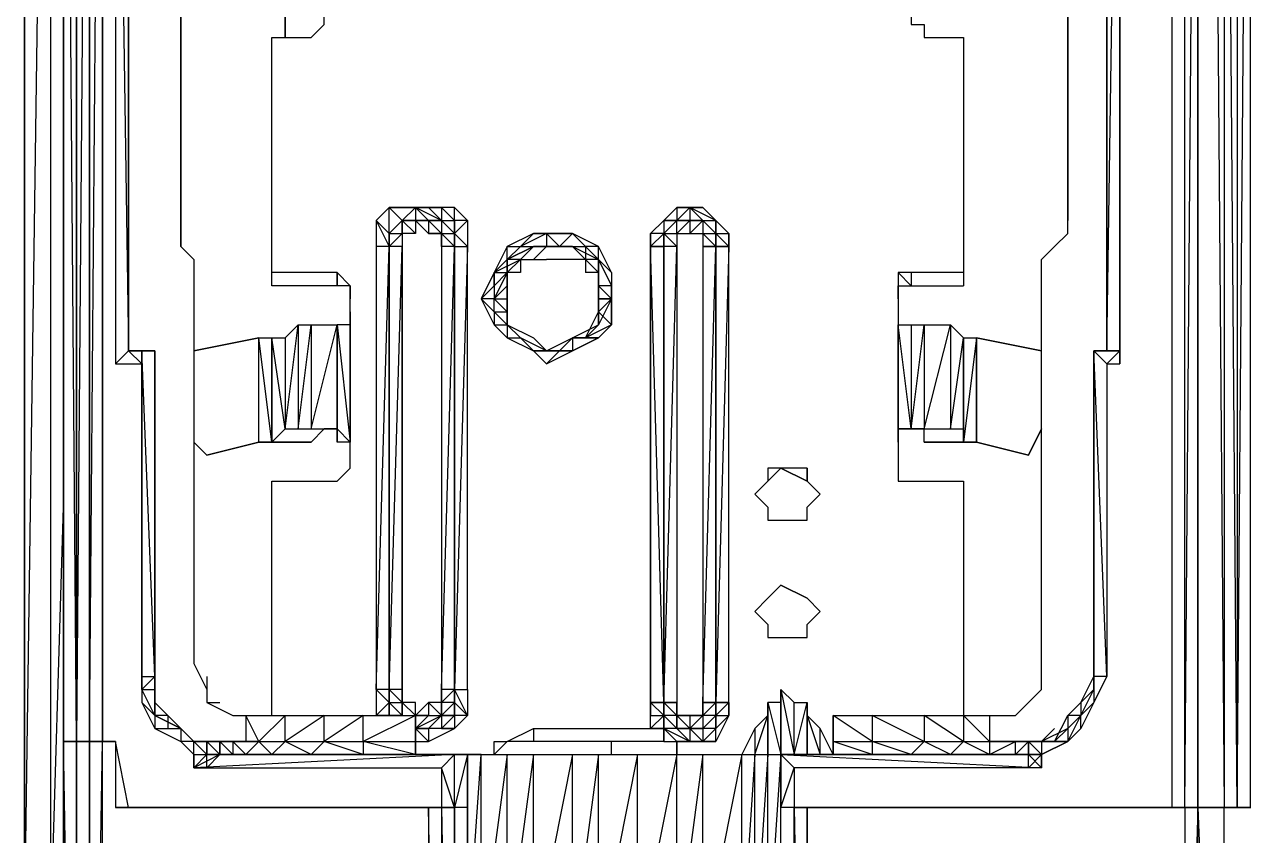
# Model space of a CAD drawing. Extents: x 0 to 105, y 0 to 125.
# Drawn here: x 0 to 35.71, y 72.91 to 96.67 of the extents above; entities that cross this region are included whole.
import ezdxf

# ---------------------------------------------------------------- set-up
doc = ezdxf.new("R2010")
doc.units = 0

# ---------------------------------------------------------------- blocks, each defined once
blk = doc.blocks.new('cvs-03')
at = {"extrusion": (0, -2e-16, -1), "flags": 128}
for points in [[(24324.496, 27537.051), (24324.877, 27537.051), (24325.259, 27537.051), (24325.259, 27482.787), (24326.022, 27482.787), (24325.259, 27537.051), (24326.022, 27537.051), (24326.022, 27482.787), (24326.022, 27537.051), (24326.022, 27537.433), (24326.022, 27537.814), (24317.626, 27537.814), (24326.022, 27537.814), (24326.022, 27537.433), (24324.496, 27537.433), (24326.022, 27537.433), (24326.022, 27537.051), (24325.259, 27537.051), (24324.877, 27537.051)], [(24324.877, 27535.906), (24324.496, 27535.906), (24324.496, 27488.535), (24324.877, 27535.906)], [(24324.877, 27488.535), (24324.877, 27535.906)], [(24324.496, 27524.052), (24324.496, 27512.22), (24324.496, 27500.366), (24324.496, 27488.535), (24324.496, 27535.906)], [(24324.496, 27488.535), (24324.496, 27535.906), (24324.496, 27500.366)], [(24324.496, 27500.366), (24324.496, 27535.906), (24324.496, 27512.22)], [(24324.496, 27535.906), (24324.496, 27488.535)], [(24324.496, 27488.535), (24324.496, 27535.906)], [(24321.442, 27535.906), (24323.732, 27535.524), (24324.114, 27535.906), (24324.114, 27488.535), (24323.732, 27535.524), (24321.824, 27535.524)], [(24292.031, 27486.604), (24291.65, 27534.379), (24291.65, 27486.604)], [(24290.886, 27486.604), (24290.505, 27486.604), (24290.886, 27534.379)], [(24293.94, 27525.579), (24293.94, 27499.603), (24293.94, 27525.579)], [(24322.969, 27499.985), (24322.969, 27525.197)], [(24322.969, 27499.985), (24322.969, 27525.197)], [(24322.969, 27499.985), (24322.587, 27499.985), (24322.587, 27499.603), (24322.969, 27499.985), (24322.969, 27525.197)], [(24294.321, 27525.197), (24294.321, 27499.985), (24294.321, 27525.197)], [(24294.321, 27525.197), (24294.321, 27499.985), (24294.321, 27525.197)], [(24294.321, 27499.985), (24294.321, 27525.197), (24294.321, 27499.985)], [(24321.442, 27503.801), (24321.442, 27517.564), (24321.442, 27517.945), (24321.442, 27518.327), (24321.061, 27518.327), (24321.061, 27519.854), (24321.061, 27518.327), (24321.442, 27518.327), (24321.442, 27517.945), (24321.442, 27517.564)], [(24321.442, 27517.945), (24321.442, 27503.038)], [(24318.389, 27509.167), (24318.389, 27511.075), (24318.389, 27509.167)], [(24314.954, 27503.801), (24315.336, 27503.42), (24315.336, 27504.183), (24314.954, 27503.801), (24315.336, 27503.42)], [(24314.954, 27503.801), (24314.572, 27504.183), (24314.954, 27503.801), (24314.572, 27504.183)], [(24314.191, 27504.183), (24314.572, 27504.183), (24314.191, 27504.183), (24314.572, 27504.183)], [(24314.572, 27504.183), (24314.191, 27504.183), (24313.809, 27503.801)], [(24313.809, 27503.801), (24314.191, 27504.183)], [(24313.809, 27503.801), (24313.427, 27503.801), (24313.427, 27503.42), (24313.809, 27503.801), (24313.427, 27503.801), (24313.809, 27504.183), (24313.427, 27503.801), (24313.427, 27504.183), (24313.809, 27504.183), (24314.191, 27504.183), (24313.809, 27504.183)], [(24306.916, 27503.801), (24306.535, 27504.183), (24306.535, 27503.801), (24306.916, 27503.801)], [(24306.535, 27504.183), (24306.153, 27503.801), (24305.771, 27503.42), (24305.771, 27503.801), (24305.771, 27503.42), (24305.771, 27503.801)], [(24315.717, 27503.801), (24315.336, 27503.038), (24315.336, 27503.42), (24315.717, 27503.801)], [(24315.336, 27503.42), (24314.954, 27503.42), (24314.954, 27503.801), (24315.336, 27503.42)], [(24314.954, 27503.801), (24314.572, 27503.801)], [(24314.572, 27503.801), (24314.191, 27503.801)], [(24313.809, 27503.801), (24314.191, 27503.801), (24313.809, 27503.42), (24314.191, 27503.42), (24313.809, 27503.42), (24314.191, 27503.801)], [(24313.809, 27503.42), (24313.427, 27503.42), (24313.809, 27503.801)], [(24313.427, 27503.42), (24313.427, 27503.038), (24313.427, 27503.42), (24313.427, 27503.801), (24313.427, 27503.42)], [(24307.298, 27503.801), (24307.68, 27503.42), (24307.298, 27503.801)], [(24307.68, 27503.42), (24307.298, 27503.801), (24307.298, 27503.42), (24307.68, 27503.038), (24307.298, 27503.42)], [(24307.298, 27503.42), (24306.916, 27503.42), (24306.916, 27503.801), (24307.298, 27503.42)], [(24306.916, 27503.801), (24307.298, 27503.801), (24306.916, 27503.801)], [(24306.535, 27503.801), (24306.153, 27503.801)], [(24306.535, 27503.801), (24306.153, 27503.801), (24306.535, 27503.801)], [(24305.771, 27503.038), (24305.771, 27503.42), (24306.153, 27503.801), (24305.771, 27503.42)], [(24315.336, 27503.42), (24315.336, 27503.038), (24315.336, 27503.42)], [(24315.336, 27503.038), (24315.336, 27503.42)], [(24314.954, 27503.038), (24315.336, 27503.038), (24314.954, 27503.42)], [(24313.809, 27503.038), (24313.809, 27503.42)], [(24313.809, 27490.061), (24313.427, 27503.038), (24313.809, 27503.42), (24313.809, 27503.038)], [(24313.427, 27503.038), (24313.427, 27503.42), (24313.427, 27503.038)], [(24313.427, 27503.42), (24313.427, 27503.038)], [(24309.97, 27503.42), (24309.588, 27503.038), (24309.97, 27503.42)], [(24307.68, 27503.42), (24307.68, 27503.038)], [(24307.298, 27503.42), (24307.298, 27503.038)], [(24307.298, 27503.42), (24306.916, 27503.038), (24307.298, 27503.038)], [(24305.771, 27503.038), (24306.153, 27503.42)], [(24305.771, 27503.42), (24305.771, 27503.038), (24305.771, 27503.42)], [(24305.39, 27503.42), (24305.39, 27503.038), (24305.771, 27503.038), (24305.39, 27503.038), (24305.771, 27503.42), (24305.771, 27503.038), (24305.771, 27503.42)], [(24315.336, 27503.038), (24315.336, 27490.061), (24315.717, 27490.061)], [(24315.336, 27503.038), (24315.336, 27490.061)], [(24314.954, 27503.038), (24314.954, 27490.061), (24315.336, 27490.061)], [(24315.336, 27490.061), (24315.336, 27503.038)], [(24315.336, 27503.038), (24315.336, 27490.061)], [(24314.954, 27490.061), (24314.954, 27503.038)], [(24311.878, 27502.656), (24311.496, 27503.038), (24311.115, 27503.038), (24311.496, 27502.656), (24311.115, 27503.038)], [(24310.733, 27503.038), (24310.351, 27503.038)], [(24310.351, 27503.038), (24310.733, 27503.038), (24309.97, 27503.038)], [(24309.588, 27503.038), (24309.206, 27502.656), (24309.206, 27503.038)], [(24307.68, 27503.038), (24307.298, 27503.038), (24307.68, 27503.038)], [(24307.68, 27503.038), (24307.68, 27489.68), (24307.68, 27503.038), (24307.68, 27489.68), (24307.68, 27503.038)], [(24307.298, 27503.038), (24307.298, 27489.68)], [(24307.298, 27489.68), (24307.298, 27503.038)], [(24306.916, 27489.68), (24307.298, 27489.68), (24306.916, 27503.038)], [(24306.153, 27489.68), (24305.771, 27503.038), (24306.153, 27503.038)], [(24311.878, 27502.275), (24311.496, 27502.656)], [(24311.878, 27501.893), (24311.878, 27502.656), (24311.878, 27502.275), (24311.878, 27501.893)], [(24309.206, 27501.893), (24309.206, 27502.656), (24308.825, 27502.275), (24308.825, 27501.893)], [(24316.862, 27501.893), (24316.862, 27502.275)], [(24312.26, 27501.893), (24312.26, 27502.275)], [(24311.878, 27501.511), (24311.878, 27501.893)], [(24309.206, 27501.511), (24309.206, 27501.893)], [(24308.825, 27500.748), (24308.825, 27501.511)], [(24316.481, 27500.748), (24316.481, 27497.313), (24316.481, 27501.13), (24316.481, 27500.748)], [(24311.878, 27501.13), (24311.878, 27500.748)], [(24316.862, 27500.748), (24316.481, 27497.313), (24316.481, 27500.748), (24316.862, 27500.748)], [(24311.878, 27500.366), (24311.496, 27500.366), (24311.878, 27500.748)], [(24308.825, 27500.748), (24309.206, 27500.366)], [(24300.428, 27497.695), (24300.428, 27497.313), (24300.428, 27500.748), (24300.428, 27497.695), (24300.428, 27500.748)], [(24300.428, 27500.748), (24300.428, 27497.313), (24300.428, 27500.748)], [(24318.771, 27497.313), (24319.152, 27500.366), (24318.771, 27500.366)], [(24318.771, 27497.313), (24318.771, 27500.366)], [(24318.771, 27500.366), (24318.389, 27500.366), (24318.389, 27497.695), (24318.771, 27500.366)], [(24318.771, 27497.313), (24318.771, 27500.366)], [(24318.771, 27497.313), (24318.771, 27500.366)], [(24309.97, 27500.366), (24310.351, 27499.985), (24309.97, 27500.366), (24309.97, 27499.985), (24310.351, 27499.985)], [(24298.52, 27497.313), (24298.52, 27500.366)], [(24298.52, 27500.366), (24298.52, 27497.313), (24298.52, 27500.366)], [(24298.52, 27497.313), (24298.52, 27500.366), (24298.52, 27497.313)], [(24298.52, 27497.313), (24298.52, 27500.366), (24298.52, 27497.313)], [(24298.138, 27500.366), (24298.138, 27497.313), (24298.138, 27500.366)], [(24296.23, 27499.985), (24298.138, 27500.366)], [(24322.969, 27499.985), (24322.587, 27499.985), (24322.206, 27499.985)], [(24322.206, 27499.985), (24322.969, 27499.985)], [(24322.587, 27490.443), (24322.587, 27499.985)], [(24322.206, 27499.985), (24322.206, 27490.443), (24322.206, 27499.985), (24322.206, 27490.443)], [(24310.733, 27499.603), (24311.115, 27499.985), (24310.351, 27499.985)], [(24310.733, 27499.985), (24310.351, 27499.985), (24311.115, 27499.985), (24310.351, 27499.985)], [(24309.97, 27499.985), (24310.351, 27499.985)], [(24294.703, 27499.985), (24294.703, 27490.443), (24294.703, 27499.985), (24294.703, 27490.443)], [(24294.703, 27490.443), (24294.703, 27499.985), (24294.321, 27499.603), (24294.321, 27490.443), (24294.703, 27499.985)], [(24294.703, 27499.985), (24294.703, 27490.443), (24294.703, 27499.985)], [(24294.703, 27499.985), (24294.321, 27499.985), (24294.703, 27499.985)], [(24294.321, 27499.985), (24294.703, 27499.985), (24294.321, 27499.985)], [(24294.703, 27499.985), (24294.321, 27499.985)], [(24294.703, 27499.985), (24294.321, 27499.985)], [(24294.321, 27499.985), (24294.703, 27499.985), (24293.94, 27499.985), (24294.321, 27499.603), (24293.94, 27499.603), (24293.94, 27499.985)], [(24316.862, 27497.695), (24316.862, 27497.313)], [(24316.862, 27497.695), (24316.481, 27497.313)], [(24300.428, 27497.695), (24300.428, 27497.313), (24300.428, 27497.695), (24300.428, 27497.313)], [(24300.428, 27497.695), (24300.046, 27497.695), (24300.428, 27497.695)], [(24299.665, 27497.695), (24300.046, 27497.695)], [(24298.901, 27497.695), (24298.52, 27497.695), (24298.52, 27497.313), (24299.665, 27497.313), (24299.665, 27497.695)], [(24298.138, 27497.313), (24296.611, 27496.931), (24296.23, 27497.695), (24296.611, 27496.931)], [(24321.061, 27497.313), (24320.679, 27496.931), (24319.152, 27497.313), (24320.679, 27496.931)], [(24319.152, 27497.313), (24318.771, 27497.313)], [(24318.771, 27497.313), (24319.152, 27497.313)], [(24317.626, 27497.313), (24318.389, 27497.313), (24318.771, 27497.313)], [(24318.389, 27497.313), (24318.771, 27497.313), (24318.389, 27497.313)], [(24318.389, 27497.313), (24318.771, 27497.313), (24318.007, 27497.313)], [(24318.007, 27497.313), (24318.771, 27497.313), (24318.389, 27497.313)], [(24318.771, 27497.313), (24318.389, 27497.313), (24318.007, 27497.313)], [(24317.626, 27497.313), (24318.007, 27497.313), (24318.389, 27497.313)], [(24318.007, 27497.313), (24317.626, 27497.313)], [(24299.665, 27497.313), (24298.52, 27497.313)], [(24298.901, 27497.313), (24299.283, 27497.313), (24299.665, 27497.313)], [(24299.283, 27497.313), (24298.52, 27497.313), (24298.901, 27497.313)], [(24298.52, 27497.313), (24298.901, 27497.313), (24298.52, 27497.313), (24298.901, 27497.313)], [(24298.901, 27497.313), (24298.52, 27497.313)], [(24298.52, 27497.313), (24298.138, 27497.313), (24298.52, 27497.313), (24298.138, 27497.313), (24298.52, 27497.313), (24298.138, 27497.313)], [(24304.626, 27495.786), (24304.245, 27495.405), (24304.245, 27495.023), (24303.863, 27495.023), (24303.1, 27495.023), (24303.1, 27495.405), (24302.718, 27495.786), (24303.1, 27496.168), (24303.1, 27496.55), (24303.863, 27496.55), (24304.245, 27496.55), (24304.245, 27496.168)], [(24304.245, 27496.168), (24303.863, 27496.55), (24304.245, 27496.55)], [(24304.245, 27496.168), (24304.626, 27495.786), (24304.245, 27496.168)], [(24304.245, 27491.97), (24304.245, 27491.588), (24303.863, 27491.588), (24303.1, 27491.588), (24303.1, 27491.97), (24302.718, 27492.351), (24303.1, 27492.733), (24303.863, 27493.115), (24304.245, 27492.733), (24304.626, 27492.351)], [(24303.863, 27493.115), (24304.245, 27492.733), (24303.863, 27493.115)], [(24322.587, 27490.443), (24322.587, 27490.061), (24322.587, 27490.443)], [(24322.206, 27490.061), (24322.206, 27490.443)], [(24294.703, 27490.061), (24294.703, 27490.443)], [(24294.703, 27490.443), (24294.703, 27489.68), (24294.321, 27490.443), (24294.703, 27490.443)], [(24322.587, 27490.061), (24322.587, 27489.68), (24322.206, 27489.298), (24322.587, 27490.061)], [(24322.206, 27489.298), (24322.206, 27489.68), (24322.206, 27490.061)], [(24315.336, 27489.68), (24315.336, 27490.061)], [(24315.336, 27489.68), (24315.336, 27490.061)], [(24315.336, 27490.061), (24315.336, 27489.68), (24315.336, 27490.061)], [(24314.954, 27489.68), (24314.954, 27490.061)], [(24313.809, 27489.68), (24313.427, 27490.061), (24313.809, 27490.061)], [(24313.427, 27489.298), (24313.427, 27490.061), (24313.427, 27489.68)], [(24313.427, 27489.68), (24313.427, 27490.061)], [(24313.427, 27490.061), (24313.427, 27489.68), (24313.427, 27490.061)], [(24295.085, 27489.298), (24294.703, 27490.061), (24295.085, 27489.68)], [(24315.717, 27489.298), (24315.336, 27489.68), (24315.336, 27489.298)], [(24315.336, 27489.298), (24315.336, 27489.68)], [(24313.809, 27489.298), (24313.809, 27489.68)], [(24313.427, 27489.68), (24313.427, 27489.298), (24313.427, 27489.68)], [(24307.68, 27489.298), (24307.298, 27489.298), (24307.68, 27489.68)], [(24307.68, 27489.68), (24307.298, 27489.68), (24307.68, 27489.68)], [(24307.298, 27489.298), (24307.298, 27489.68), (24307.68, 27489.68), (24307.298, 27489.68)], [(24306.535, 27489.298), (24306.535, 27488.916), (24306.916, 27488.916), (24307.298, 27489.298), (24307.298, 27489.68), (24306.916, 27489.68), (24307.298, 27489.68), (24306.916, 27489.298), (24306.535, 27489.298), (24306.153, 27489.298), (24306.153, 27489.68), (24306.153, 27489.298)], [(24305.771, 27489.68), (24305.771, 27489.298), (24306.153, 27489.298), (24305.771, 27489.68), (24306.153, 27489.68)], [(24305.771, 27489.68), (24306.153, 27489.298), (24305.771, 27489.68)], [(24305.39, 27489.68), (24305.771, 27489.68)], [(24305.39, 27489.298), (24305.39, 27489.68)], [(24295.085, 27489.298), (24294.703, 27489.68)], [(24322.206, 27489.298), (24321.442, 27488.916), (24322.206, 27489.298)], [(24319.534, 27489.298), (24318.389, 27489.298), (24319.152, 27488.535), (24319.534, 27489.298)], [(24318.389, 27488.535), (24318.389, 27489.298), (24317.244, 27489.298)], [(24317.244, 27488.535), (24317.244, 27489.298), (24316.099, 27489.298)], [(24316.099, 27488.535), (24316.099, 27489.298), (24314.572, 27489.298)], [(24315.336, 27489.298), (24314.954, 27489.298)], [(24314.191, 27488.535), (24314.572, 27488.916), (24313.809, 27489.298), (24314.191, 27488.916), (24314.572, 27488.916), (24314.191, 27488.916)], [(24314.572, 27489.298), (24314.191, 27489.298), (24314.572, 27489.298)], [(24314.191, 27489.298), (24314.572, 27489.298), (24314.191, 27489.298)], [(24313.809, 27488.916), (24314.191, 27488.916), (24313.809, 27489.298), (24313.809, 27488.916)], [(24313.427, 27489.298), (24313.809, 27489.298)], [(24307.68, 27488.916), (24307.298, 27488.916), (24307.298, 27489.298)], [(24307.298, 27489.298), (24307.298, 27488.916), (24307.298, 27489.298)], [(24307.298, 27489.298), (24306.916, 27488.916)], [(24306.916, 27489.298), (24306.916, 27488.916), (24306.535, 27488.916), (24306.916, 27489.298)], [(24306.535, 27489.298), (24306.916, 27489.298)], [(24306.535, 27489.298), (24306.153, 27489.298)], [(24306.535, 27488.916), (24306.153, 27489.298), (24306.153, 27488.916)], [(24302.336, 27489.298), (24301.191, 27489.298), (24301.191, 27488.535), (24302.336, 27489.298)], [(24299.665, 27488.535), (24301.191, 27489.298), (24299.665, 27489.298)], [(24298.52, 27488.535), (24299.665, 27489.298), (24298.52, 27489.298)], [(24297.756, 27488.535), (24298.52, 27489.298), (24297.756, 27489.298)], [(24295.466, 27488.916), (24295.085, 27489.298), (24295.466, 27489.298)], [(24321.442, 27488.916), (24321.061, 27488.535), (24321.442, 27488.916)], [(24321.061, 27488.535), (24321.442, 27488.916), (24321.061, 27488.535), (24320.297, 27488.535), (24321.061, 27488.535), (24320.679, 27488.535)], [(24314.191, 27488.916), (24314.572, 27488.916), (24314.191, 27488.916)], [(24307.298, 27488.916), (24307.298, 27488.535), (24307.298, 27488.916)], [(24324.877, 27488.535), (24324.877, 27465.971)], [(24324.877, 27465.971), (24324.877, 27488.535)], [(24324.877, 27488.535), (24324.496, 27488.535), (24324.496, 27465.971)], [(24324.114, 27465.971), (24324.114, 27488.535)], [(24324.114, 27488.535), (24324.114, 27465.971), (24323.732, 27488.535), (24324.114, 27488.535)], [(24321.061, 27488.535), (24321.442, 27488.535), (24321.061, 27488.153), (24321.061, 27488.535)], [(24321.061, 27488.535), (24320.679, 27488.535), (24320.297, 27488.535)], [(24320.679, 27488.535), (24320.679, 27488.153), (24320.679, 27488.535)], [(24320.679, 27488.153), (24320.679, 27488.535)], [(24320.679, 27488.535), (24320.297, 27488.535)], [(24320.679, 27488.535), (24320.679, 27488.153), (24320.679, 27488.535)], [(24320.297, 27488.535), (24320.679, 27488.535), (24320.297, 27488.535)], [(24320.297, 27488.153), (24320.297, 27488.535)], [(24320.297, 27488.153), (24319.916, 27488.153), (24320.297, 27488.535)], [(24319.916, 27488.535), (24320.297, 27488.535)], [(24320.297, 27488.153), (24320.297, 27488.535), (24320.297, 27488.153)], [(24319.916, 27488.153), (24319.534, 27488.153), (24319.916, 27488.535), (24319.152, 27488.535), (24319.534, 27488.153)], [(24319.152, 27488.535), (24319.534, 27488.535), (24319.916, 27488.535)], [(24319.534, 27488.153), (24318.389, 27488.153), (24318.771, 27488.153), (24319.152, 27488.535), (24318.389, 27488.535), (24318.771, 27488.153)], [(24316.099, 27488.153), (24314.572, 27488.153), (24316.099, 27488.535), (24314.572, 27488.535), (24314.572, 27488.153)], [(24306.916, 27488.535), (24306.916, 27488.153)], [(24296.611, 27488.535), (24296.611, 27488.153), (24296.993, 27488.153), (24296.611, 27488.153), (24296.993, 27488.153), (24303.863, 27488.153), (24296.23, 27487.771), (24296.23, 27488.153), (24296.611, 27488.153)], [(24301.191, 27488.153), (24302.336, 27488.535), (24302.336, 27488.153)], [(24300.046, 27488.153), (24301.191, 27488.535), (24299.665, 27488.535)], [(24297.375, 27488.535), (24296.993, 27488.535), (24297.375, 27488.535), (24297.756, 27488.535)], [(24296.993, 27488.535), (24296.611, 27488.535), (24296.993, 27488.535)], [(24296.611, 27488.153), (24296.611, 27488.535)], [(24296.23, 27488.535), (24296.611, 27488.535)], [(24296.611, 27488.535), (24295.848, 27488.535), (24296.23, 27488.535)], [(24296.23, 27488.153), (24295.466, 27488.535), (24296.23, 27488.153), (24295.466, 27488.535), (24296.23, 27488.535)], [(24320.679, 27487.771), (24320.297, 27488.153), (24321.061, 27487.771), (24320.679, 27487.771), (24320.679, 27488.153), (24320.297, 27488.153)], [(24320.679, 27488.153), (24320.297, 27488.153)], [(24320.679, 27488.153), (24320.297, 27488.153), (24320.679, 27488.153)], [(24313.046, 27488.153), (24313.427, 27486.604), (24313.427, 27488.153), (24313.046, 27488.153), (24320.297, 27488.153)], [(24313.046, 27488.153), (24320.297, 27488.153)], [(24317.626, 27488.153), (24316.099, 27488.153), (24317.244, 27488.153)], [(24313.046, 27486.604), (24313.046, 27488.153)], [(24313.046, 27488.153), (24313.046, 27486.604)], [(24313.046, 27486.604), (24313.046, 27488.153)], [(24313.046, 27482.405), (24313.046, 27488.153), (24313.046, 27482.405)], [(24313.046, 27482.405), (24312.641, 27488.153), (24313.046, 27488.153)], [(24303.863, 27488.153), (24303.863, 27486.604)], [(24303.863, 27488.153), (24303.863, 27486.604)], [(24303.863, 27486.604), (24303.863, 27488.153)], [(24303.863, 27486.604), (24303.863, 27488.153)], [(24296.993, 27488.153), (24303.863, 27488.153), (24296.993, 27488.153)], [(24296.993, 27488.153), (24303.863, 27488.153), (24296.993, 27488.153)], [(24296.993, 27488.153), (24303.863, 27488.153), (24296.611, 27488.153), (24296.993, 27488.153)], [(24302.336, 27488.153), (24301.573, 27488.153), (24301.191, 27488.153), (24302.336, 27488.153)], [(24301.573, 27488.153), (24302.336, 27488.153), (24301.191, 27488.153)], [(24296.23, 27487.771), (24296.23, 27488.153)], [(24313.809, 27465.971), (24314.191, 27486.604), (24313.809, 27486.604)], [(24313.809, 27486.604), (24313.427, 27465.971), (24313.427, 27486.604), (24313.809, 27486.604)], [(24303.481, 27486.604), (24303.481, 27465.971)], [(24303.481, 27486.604), (24303.1, 27465.971), (24303.1, 27486.604), (24303.481, 27486.604)], [(24303.1, 27486.604), (24303.1, 27465.971), (24303.1, 27486.604)], [(24298.52, 27486.604), (24301.573, 27486.604)]]:
    blk.add_lwpolyline(points, close=True, dxfattribs=at)
for points in [[(24324.877, 27488.535), (24324.877, 27482.787), (24324.877, 27488.535), (24324.877, 27535.906), (24324.496, 27536.669)], [(24323.351, 27486.604), (24322.969, 27486.604), (24323.351, 27488.535), (24323.732, 27488.535), (24324.114, 27488.535), (24324.496, 27488.535), (24324.877, 27488.535), (24324.496, 27488.535), (24324.496, 27535.906)], [(24324.114, 27535.906), (24324.496, 27488.535)], [(24324.496, 27488.535), (24324.114, 27488.535), (24324.114, 27535.906)], [(24303.481, 27486.604), (24292.413, 27486.604), (24292.031, 27486.604), (24292.031, 27534.379), (24292.031, 27535.906), (24292.413, 27535.906), (24292.413, 27486.604)], [(24323.732, 27488.535), (24323.732, 27535.524), (24323.732, 27488.535), (24324.114, 27488.535)], [(24291.268, 27534.379), (24290.886, 27486.604), (24291.65, 27486.604), (24291.65, 27534.379), (24291.65, 27486.604), (24290.886, 27467.139), (24290.886, 27486.604), (24291.65, 27486.604), (24292.031, 27486.604), (24292.031, 27465.971), (24292.031, 27465.59), (24292.031, 27465.208), (24291.65, 27465.208), (24291.65, 27486.604), (24292.031, 27473.245)], [(24290.505, 27534.379), (24290.505, 27486.604), (24290.123, 27534.379), (24290.123, 27486.604), (24290.505, 27486.604)], [(24323.351, 27525.579), (24323.351, 27499.603), (24322.587, 27499.603), (24322.587, 27490.443), (24322.587, 27489.68), (24322.206, 27488.916), (24321.442, 27488.535), (24321.061, 27488.153), (24321.061, 27487.771), (24313.809, 27487.771), (24313.809, 27486.604), (24322.969, 27486.604), (24323.351, 27488.535), (24323.732, 27488.535)], [(24317.244, 27525.579), (24322.969, 27525.579), (24323.351, 27525.579), (24322.969, 27499.985), (24322.969, 27525.197), (24322.969, 27499.985), (24322.969, 27525.579)], [(24294.321, 27525.197), (24294.321, 27499.985), (24293.94, 27525.579), (24293.94, 27499.985)], [(24322.969, 27525.197), (24322.969, 27499.985), (24322.206, 27499.985), (24322.969, 27499.985), (24322.969, 27519.854)], [(24323.351, 27499.603), (24322.969, 27499.985), (24322.969, 27519.854), (24322.587, 27519.854)], [(24299.665, 27511.075), (24299.665, 27518.327), (24299.665, 27511.075), (24300.046, 27510.694), (24300.046, 27509.93), (24300.046, 27509.549), (24299.665, 27509.549), (24299.665, 27509.167), (24298.52, 27509.167), (24298.52, 27502.275), (24300.046, 27502.275), (24300.428, 27502.275), (24300.428, 27501.893), (24300.428, 27501.13), (24300.428, 27497.313), (24300.428, 27496.55), (24300.428, 27496.168), (24300.046, 27496.168), (24298.52, 27496.168), (24298.52, 27489.298)], [(24321.442, 27503.801), (24321.442, 27517.564)], [(24297.756, 27489.298), (24296.993, 27489.298), (24296.611, 27489.68), (24296.23, 27490.061), (24296.23, 27490.825), (24296.23, 27502.656), (24295.848, 27503.038), (24295.466, 27503.42), (24295.466, 27503.801), (24295.466, 27517.564), (24295.466, 27503.801)], [(24316.481, 27501.13), (24316.481, 27501.893), (24316.862, 27502.275), (24318.771, 27502.275), (24318.771, 27509.167), (24317.626, 27509.167), (24317.244, 27509.549), (24317.244, 27509.93), (24317.244, 27510.694)], [(24318.771, 27501.893), (24318.771, 27502.275), (24318.771, 27509.167)], [(24298.52, 27509.167), (24298.52, 27502.275), (24298.52, 27501.893)], [(24313.046, 27503.801), (24313.427, 27504.183), (24314.191, 27504.183), (24314.572, 27504.183), (24315.336, 27504.183), (24315.717, 27503.801), (24315.717, 27503.038), (24315.717, 27490.061), (24315.717, 27489.298)], [(24315.336, 27504.183), (24314.572, 27504.183), (24314.954, 27503.801), (24315.336, 27503.42), (24314.954, 27503.801)], [(24314.191, 27503.801), (24314.191, 27503.42), (24314.572, 27503.801), (24314.191, 27503.801), (24314.572, 27504.183), (24314.572, 27503.801), (24314.572, 27503.42), (24314.954, 27503.801)], [(24307.298, 27488.535), (24306.916, 27488.535), (24306.916, 27488.153), (24306.916, 27488.535), (24307.298, 27488.916), (24306.916, 27488.535), (24306.535, 27488.535), (24307.298, 27488.916), (24307.298, 27488.535), (24311.115, 27488.535), (24311.878, 27488.535), (24312.26, 27488.153), (24312.26, 27488.535), (24311.878, 27488.535), (24311.115, 27488.916), (24307.298, 27488.916), (24307.68, 27488.916), (24307.68, 27489.298), (24307.68, 27489.68), (24307.68, 27503.038), (24307.68, 27503.42), (24307.298, 27503.801), (24306.916, 27504.183), (24306.153, 27504.183), (24305.771, 27503.801), (24305.39, 27503.42)], [(24306.153, 27503.801), (24305.771, 27503.801), (24306.153, 27504.183), (24306.535, 27504.183), (24306.916, 27504.183), (24306.916, 27503.801), (24307.298, 27503.801), (24306.916, 27503.801), (24307.298, 27503.801), (24307.298, 27503.42), (24307.298, 27503.038)], [(24321.442, 27503.801), (24321.442, 27503.42), (24321.442, 27503.038), (24321.061, 27502.656), (24321.061, 27490.825), (24320.679, 27490.061), (24320.679, 27489.68), (24319.916, 27489.298), (24319.534, 27489.298), (24319.534, 27488.535)], [(24315.717, 27503.801), (24315.336, 27503.038), (24315.717, 27503.038)], [(24314.954, 27503.801), (24315.336, 27503.42), (24315.336, 27503.038)], [(24314.572, 27503.801), (24314.572, 27503.42), (24314.954, 27503.42), (24314.954, 27503.038)], [(24314.954, 27503.801), (24314.954, 27503.42), (24314.954, 27503.038)], [(24313.809, 27503.801), (24313.809, 27503.42)], [(24313.427, 27503.42), (24313.809, 27503.801)], [(24313.046, 27503.801), (24313.046, 27503.038), (24313.427, 27503.42), (24313.046, 27503.801), (24313.427, 27503.801), (24313.427, 27503.42), (24313.427, 27503.038), (24313.046, 27503.038)], [(24306.916, 27503.801), (24306.535, 27503.801), (24306.916, 27503.801), (24306.535, 27503.801), (24306.916, 27503.42), (24306.535, 27503.801), (24306.535, 27503.42), (24306.153, 27503.801), (24306.153, 27503.42)], [(24306.535, 27503.801), (24306.153, 27503.801), (24306.153, 27503.42), (24305.771, 27503.42), (24306.153, 27503.801)], [(24308.825, 27502.275), (24309.206, 27503.038), (24309.97, 27503.42), (24310.733, 27503.42), (24311.115, 27503.42), (24311.878, 27503.038), (24312.26, 27502.275), (24312.641, 27501.511), (24312.26, 27500.748), (24311.878, 27500.366), (24311.115, 27499.985), (24310.733, 27499.603), (24309.97, 27499.985), (24309.206, 27500.366)], [(24311.878, 27502.656), (24312.26, 27502.275), (24311.496, 27502.656), (24311.878, 27502.656), (24311.878, 27503.038), (24311.496, 27503.038), (24311.115, 27503.42), (24310.733, 27503.42), (24310.733, 27503.038)], [(24310.351, 27503.038), (24310.733, 27503.42), (24311.496, 27503.038), (24310.733, 27503.038), (24311.115, 27503.038), (24311.496, 27502.656)], [(24309.588, 27502.656), (24309.97, 27503.038), (24309.588, 27503.038), (24309.97, 27503.42), (24310.733, 27503.42), (24309.97, 27503.42), (24310.351, 27503.038), (24309.588, 27503.038), (24309.588, 27502.656), (24309.97, 27502.656)], [(24307.298, 27503.42), (24306.916, 27503.42), (24306.535, 27503.42), (24306.153, 27503.42), (24306.153, 27503.038), (24305.771, 27503.038)], [(24306.916, 27503.42), (24306.916, 27503.038)], [(24305.771, 27503.42), (24305.771, 27503.038), (24305.39, 27503.038), (24305.39, 27503.42)], [(24313.427, 27503.038), (24313.809, 27503.038), (24313.809, 27490.061), (24313.809, 27489.68), (24314.191, 27489.68), (24314.572, 27489.298), (24314.572, 27489.68), (24314.954, 27489.68), (24314.572, 27489.298), (24314.572, 27489.68)], [(24313.046, 27490.061), (24313.046, 27503.038), (24313.427, 27490.061), (24313.427, 27503.038), (24313.427, 27490.061), (24313.427, 27489.68), (24313.046, 27489.298), (24313.427, 27490.061), (24313.046, 27490.061), (24313.046, 27489.298), (24313.427, 27489.298)], [(24311.878, 27503.038), (24312.26, 27502.275), (24311.878, 27502.275), (24312.26, 27501.893), (24312.26, 27501.511), (24311.878, 27501.893), (24311.878, 27502.275), (24311.496, 27502.656), (24311.115, 27502.656)], [(24311.878, 27502.656), (24311.115, 27503.038), (24311.496, 27502.656), (24311.496, 27502.275)], [(24311.115, 27503.038), (24310.733, 27503.038), (24311.115, 27502.656), (24310.733, 27502.656)], [(24309.206, 27502.656), (24309.206, 27501.893), (24309.206, 27502.275), (24309.588, 27502.656), (24309.97, 27503.038), (24309.206, 27502.656), (24309.588, 27502.656), (24309.588, 27502.275)], [(24309.588, 27503.038), (24309.206, 27502.656), (24309.206, 27502.275), (24309.588, 27502.275)], [(24309.588, 27503.038), (24309.206, 27502.656), (24309.588, 27502.656), (24309.206, 27502.275), (24309.206, 27501.893), (24309.206, 27502.656), (24308.825, 27501.893), (24308.825, 27501.511), (24309.206, 27501.893), (24308.825, 27501.511), (24309.206, 27501.511), (24308.825, 27501.511), (24308.825, 27500.748), (24309.588, 27500.366), (24309.206, 27501.13), (24308.825, 27501.511), (24309.206, 27500.748), (24309.206, 27501.13), (24308.825, 27500.748), (24309.206, 27500.366)], [(24307.298, 27503.038), (24307.298, 27489.68), (24307.68, 27503.038)], [(24305.39, 27489.68), (24305.39, 27503.038), (24305.771, 27489.68), (24305.771, 27503.038), (24305.771, 27489.68), (24306.153, 27489.68)], [(24305.771, 27503.038), (24305.771, 27489.68)], [(24321.061, 27502.656), (24321.061, 27490.825)], [(24311.878, 27502.275), (24311.496, 27502.656), (24311.115, 27502.656)], [(24310.351, 27502.656), (24310.733, 27502.656)], [(24309.97, 27502.656), (24310.351, 27502.656)], [(24296.23, 27490.825), (24296.23, 27502.656)], [(24316.862, 27501.893), (24316.862, 27502.275), (24316.481, 27501.893), (24316.481, 27501.511)], [(24311.496, 27502.275), (24311.878, 27502.275), (24312.26, 27501.511), (24311.878, 27501.511)], [(24308.825, 27502.275), (24308.825, 27501.511), (24308.825, 27501.893)], [(24300.046, 27502.275), (24300.046, 27501.893), (24300.428, 27502.275), (24300.428, 27501.893), (24300.046, 27501.893), (24298.52, 27501.893)], [(24316.481, 27501.511), (24316.481, 27501.893), (24316.862, 27501.893), (24318.771, 27501.893)], [(24316.481, 27501.13), (24316.481, 27501.893)], [(24311.878, 27500.748), (24312.26, 27501.13), (24312.26, 27501.511), (24312.641, 27501.511), (24312.26, 27501.893), (24312.26, 27501.511), (24311.878, 27501.511)], [(24311.878, 27501.893), (24311.878, 27501.511), (24311.878, 27501.893), (24311.878, 27501.13), (24311.878, 27500.748), (24311.115, 27500.366), (24310.733, 27499.985), (24309.97, 27500.366), (24309.206, 27500.748), (24309.206, 27501.13), (24309.206, 27501.893), (24309.206, 27501.511), (24309.206, 27501.13)], [(24309.206, 27501.893), (24309.206, 27501.511), (24309.206, 27501.13), (24309.206, 27500.748), (24309.588, 27500.366), (24309.206, 27500.366), (24309.97, 27499.985), (24309.206, 27500.366), (24309.97, 27500.366), (24309.588, 27500.366), (24309.97, 27500.366)], [(24300.428, 27501.893), (24300.428, 27501.511)], [(24300.428, 27501.511), (24300.428, 27501.893), (24300.428, 27501.13), (24300.428, 27500.748), (24300.046, 27500.748), (24299.665, 27500.748), (24298.901, 27500.748), (24298.52, 27500.366), (24298.52, 27497.313)], [(24312.641, 27501.511), (24312.26, 27501.13), (24312.26, 27500.748), (24311.878, 27500.748), (24311.878, 27501.13), (24311.878, 27501.511)], [(24312.26, 27501.13), (24311.878, 27501.13), (24312.26, 27501.511), (24311.878, 27501.13), (24311.878, 27500.748)], [(24311.878, 27501.511), (24311.878, 27501.13)], [(24309.206, 27501.13), (24308.825, 27501.511)], [(24318.389, 27497.695), (24318.007, 27500.748), (24318.007, 27497.695), (24317.626, 27500.748), (24317.626, 27497.695), (24316.862, 27500.748), (24316.862, 27497.695), (24317.244, 27497.695), (24317.626, 27497.313), (24318.771, 27497.313)], [(24318.389, 27500.366), (24318.007, 27500.748), (24317.626, 27500.748), (24316.862, 27500.748), (24316.862, 27497.695), (24316.862, 27500.748)], [(24311.496, 27500.366), (24311.878, 27500.748), (24311.496, 27500.366), (24311.115, 27499.985), (24311.496, 27500.366), (24311.878, 27500.748)], [(24300.046, 27497.695), (24300.428, 27500.748)], [(24300.046, 27500.748), (24300.046, 27497.695), (24299.665, 27500.748), (24299.665, 27497.695), (24298.901, 27500.748), (24298.901, 27497.695), (24298.52, 27500.366), (24298.52, 27497.695)], [(24318.771, 27497.313), (24319.152, 27497.313), (24319.152, 27500.366), (24321.061, 27499.985), (24319.152, 27500.366)], [(24318.771, 27500.366), (24318.771, 27497.313)], [(24311.115, 27500.366), (24310.733, 27499.985), (24311.496, 27500.366), (24311.115, 27499.985), (24310.733, 27499.985)], [(24298.52, 27497.313), (24298.52, 27500.366), (24298.138, 27500.366)], [(24298.138, 27497.313), (24298.138, 27500.366), (24298.52, 27497.313)], [(24322.206, 27490.443), (24322.206, 27499.985), (24322.206, 27490.443), (24322.587, 27499.985), (24322.969, 27499.985), (24322.587, 27499.985)], [(24322.969, 27499.985), (24322.206, 27499.985)], [(24318.771, 27497.313), (24318.389, 27497.695), (24318.007, 27497.695), (24317.626, 27497.695), (24316.862, 27497.695)], [(24300.046, 27497.695), (24300.428, 27497.695)], [(24318.771, 27489.298), (24318.771, 27496.168), (24316.862, 27496.168), (24316.481, 27496.55), (24316.481, 27497.313)], [(24318.771, 27497.313), (24318.389, 27497.313)], [(24316.481, 27496.55), (24316.481, 27497.313), (24316.862, 27497.313)], [(24300.428, 27497.313), (24300.428, 27496.55)], [(24298.52, 27497.313), (24298.901, 27497.313), (24299.283, 27497.313), (24298.901, 27497.313), (24299.283, 27497.313)], [(24303.1, 27496.55), (24303.1, 27496.168), (24303.863, 27496.55), (24303.1, 27496.168), (24302.718, 27495.786)], [(24318.771, 27489.298), (24318.771, 27496.168)], [(24298.52, 27496.168), (24298.52, 27489.298)], [(24326.022, 27482.787), (24325.259, 27482.787), (24324.877, 27482.787), (24325.259, 27482.787), (24324.877, 27495.405)], [(24302.718, 27492.351), (24303.1, 27492.733), (24303.863, 27493.115), (24303.1, 27492.733)], [(24304.245, 27492.733), (24304.626, 27492.351)], [(24322.587, 27490.443), (24322.206, 27490.443), (24322.587, 27490.061), (24322.206, 27490.061), (24322.206, 27489.298), (24322.206, 27488.916), (24321.442, 27488.916), (24321.061, 27488.535), (24321.824, 27489.298), (24322.206, 27489.298), (24321.442, 27488.916), (24321.442, 27488.535)], [(24322.206, 27490.443), (24322.206, 27489.68), (24321.824, 27489.298), (24321.824, 27488.916)], [(24320.679, 27490.443), (24320.679, 27490.061)], [(24296.611, 27488.535), (24295.848, 27488.535), (24295.466, 27489.298), (24295.085, 27489.68), (24294.703, 27490.443), (24294.703, 27490.061), (24294.703, 27489.68), (24295.085, 27489.298)], [(24296.23, 27490.061), (24296.23, 27490.443)], [(24294.321, 27490.443), (24294.703, 27489.68), (24295.085, 27488.916), (24295.466, 27488.535), (24295.085, 27488.916), (24295.085, 27489.298)], [(24315.717, 27490.061), (24315.336, 27489.68)], [(24314.954, 27490.061), (24314.954, 27489.68), (24314.954, 27489.298), (24315.336, 27489.68), (24314.954, 27489.68), (24315.336, 27490.061), (24315.336, 27489.298), (24315.336, 27489.68), (24315.336, 27489.298), (24314.954, 27489.298), (24314.954, 27489.68)], [(24313.809, 27489.298), (24313.427, 27489.298), (24313.427, 27489.68), (24313.809, 27489.298), (24313.427, 27489.68), (24313.809, 27489.68), (24313.809, 27490.061)], [(24303.481, 27489.68), (24303.863, 27490.061), (24303.863, 27489.68), (24304.245, 27489.68), (24304.245, 27489.298), (24304.626, 27488.916), (24305.008, 27488.153)], [(24303.863, 27489.68), (24303.863, 27488.153), (24303.863, 27490.061), (24303.481, 27488.153), (24303.481, 27489.68), (24303.1, 27489.68)], [(24320.679, 27489.68), (24320.297, 27489.68)], [(24314.191, 27489.298), (24313.809, 27489.298), (24314.191, 27489.68), (24314.191, 27489.298), (24313.809, 27489.298), (24313.427, 27489.298)], [(24307.298, 27489.68), (24307.298, 27489.298)], [(24307.298, 27489.298), (24306.916, 27488.916), (24306.916, 27489.298), (24306.916, 27489.68), (24306.916, 27489.298), (24307.298, 27489.298), (24307.298, 27489.68)], [(24305.771, 27489.68), (24305.771, 27489.298), (24305.39, 27489.68), (24305.39, 27489.298)], [(24305.771, 27489.298), (24305.771, 27489.68)], [(24304.626, 27488.916), (24304.626, 27488.153), (24304.245, 27489.298), (24304.245, 27488.153), (24304.245, 27489.68), (24303.863, 27488.153)], [(24303.481, 27488.153), (24303.1, 27489.68), (24303.1, 27488.153), (24303.1, 27489.298), (24302.718, 27488.153), (24302.718, 27488.916)], [(24302.336, 27488.153), (24302.718, 27488.916), (24303.1, 27489.298), (24303.1, 27489.68)], [(24321.824, 27489.298), (24321.442, 27488.916)], [(24319.534, 27489.298), (24318.389, 27489.298), (24317.244, 27489.298), (24316.099, 27489.298), (24314.572, 27489.298), (24314.572, 27488.535), (24314.572, 27489.298), (24314.572, 27488.535), (24314.572, 27488.153), (24314.572, 27488.535)], [(24314.572, 27488.535), (24314.191, 27488.535), (24313.427, 27488.916), (24313.046, 27489.298)], [(24314.572, 27489.298), (24314.572, 27488.916), (24314.191, 27489.298), (24313.809, 27489.298)], [(24313.427, 27489.298), (24313.809, 27488.916), (24313.427, 27488.916), (24314.191, 27488.916)], [(24313.427, 27489.298), (24313.427, 27488.916)], [(24306.916, 27488.916), (24307.298, 27488.916), (24307.298, 27489.298)], [(24305.771, 27488.916), (24305.39, 27489.298), (24305.771, 27488.916), (24305.771, 27489.298), (24305.39, 27489.298), (24305.771, 27488.535), (24305.771, 27488.916), (24306.153, 27488.916), (24305.771, 27489.298), (24305.771, 27488.916), (24306.153, 27488.535), (24305.771, 27488.535), (24306.535, 27488.535), (24306.916, 27488.916), (24306.535, 27488.916), (24306.916, 27488.916), (24306.535, 27488.916), (24306.535, 27488.535), (24306.916, 27488.535), (24306.535, 27488.535), (24306.153, 27488.535), (24306.535, 27488.916), (24306.153, 27488.916), (24306.153, 27488.535)], [(24302.336, 27489.298), (24302.336, 27488.535), (24301.191, 27488.535), (24301.191, 27488.153), (24300.046, 27488.153), (24301.573, 27488.153)], [(24302.336, 27488.153), (24302.336, 27488.535), (24302.336, 27489.298), (24301.191, 27489.298), (24299.665, 27489.298), (24298.52, 27489.298), (24297.756, 27489.298), (24297.756, 27488.535), (24297.375, 27488.535), (24296.993, 27488.535), (24296.611, 27488.535), (24296.23, 27488.535)], [(24295.848, 27488.535), (24295.466, 27488.916), (24296.23, 27488.535), (24295.466, 27488.535), (24295.085, 27489.298), (24295.466, 27488.916), (24295.085, 27489.298)], [(24311.115, 27488.916), (24311.115, 27488.535), (24311.878, 27488.535), (24312.26, 27488.153), (24312.26, 27488.535)], [(24307.298, 27488.535), (24307.298, 27488.916), (24306.916, 27488.535), (24306.916, 27488.153)], [(24306.535, 27488.916), (24306.153, 27488.916)], [(24295.466, 27488.916), (24295.466, 27488.535), (24296.23, 27488.535), (24295.848, 27488.916)], [(24324.877, 27465.971), (24324.877, 27488.535)], [(24324.877, 27488.535), (24324.496, 27488.535), (24324.114, 27488.535), (24323.732, 27488.535), (24323.351, 27488.535), (24323.351, 27486.604)], [(24324.496, 27465.971), (24324.496, 27488.535)], [(24324.496, 27488.535), (24324.496, 27474.772)], [(24324.114, 27488.535), (24324.114, 27465.971), (24324.114, 27488.535), (24324.496, 27488.535)], [(24323.732, 27465.971), (24323.732, 27488.535), (24323.351, 27488.535), (24323.351, 27486.604), (24314.191, 27486.604), (24314.191, 27465.971)], [(24313.809, 27486.604), (24313.427, 27486.604), (24313.809, 27487.771), (24313.427, 27488.153), (24321.061, 27487.771), (24320.679, 27488.153), (24321.061, 27487.771), (24321.061, 27488.153), (24320.679, 27488.153), (24320.297, 27488.153), (24320.679, 27488.535), (24320.297, 27488.153), (24320.297, 27488.535)], [(24321.061, 27488.535), (24320.679, 27488.153), (24320.679, 27488.535), (24320.297, 27488.535)], [(24320.297, 27488.153), (24313.046, 27488.153), (24312.641, 27488.153), (24311.878, 27488.153), (24311.115, 27488.153), (24309.97, 27488.153), (24309.206, 27488.153), (24308.061, 27488.153), (24306.916, 27488.153), (24306.153, 27488.153), (24305.008, 27488.153), (24304.626, 27488.153), (24304.245, 27488.153), (24303.863, 27488.153), (24296.993, 27488.153), (24296.611, 27488.153), (24296.611, 27488.535)], [(24320.297, 27488.535), (24319.916, 27488.535), (24319.916, 27488.153), (24320.297, 27488.153)], [(24320.297, 27488.535), (24319.916, 27488.535), (24319.534, 27488.535)], [(24319.534, 27488.153), (24319.152, 27488.153), (24318.389, 27488.153), (24317.626, 27488.153), (24318.771, 27488.153), (24317.626, 27488.153), (24318.389, 27488.535), (24317.244, 27488.535), (24317.626, 27488.153)], [(24317.626, 27488.153), (24316.099, 27488.153), (24317.244, 27488.535), (24316.099, 27488.535), (24316.099, 27488.153)], [(24308.825, 27488.153), (24308.825, 27488.535)], [(24296.611, 27488.535), (24296.611, 27488.153), (24296.23, 27487.771), (24303.481, 27487.771), (24303.481, 27486.604), (24303.863, 27486.604), (24303.481, 27487.771), (24303.863, 27488.153)], [(24300.046, 27488.153), (24298.901, 27488.153), (24299.665, 27488.535), (24298.52, 27488.535), (24298.901, 27488.153), (24297.756, 27488.153), (24298.138, 27488.153)], [(24298.901, 27488.153), (24297.756, 27488.153), (24298.901, 27488.153), (24297.756, 27488.153), (24298.52, 27488.535), (24297.756, 27488.535), (24297.756, 27488.153), (24297.375, 27488.153), (24296.993, 27488.153), (24296.993, 27488.535), (24296.611, 27488.535)], [(24296.611, 27488.535), (24296.993, 27488.153), (24297.756, 27488.153), (24296.993, 27488.535), (24297.756, 27488.535)], [(24296.23, 27487.771), (24296.611, 27487.771), (24296.611, 27488.153), (24296.993, 27488.153), (24296.611, 27488.153), (24296.611, 27488.535)], [(24296.611, 27488.535), (24296.23, 27488.153), (24296.23, 27487.771)], [(24296.611, 27488.535), (24296.611, 27488.153), (24296.23, 27488.153), (24296.611, 27487.771)], [(24320.679, 27488.153), (24320.297, 27488.153)], [(24320.297, 27488.153), (24319.916, 27488.153)], [(24320.297, 27488.153), (24313.427, 27488.153)], [(24313.046, 27488.153), (24313.046, 27486.604), (24313.427, 27486.604)], [(24313.046, 27482.405), (24313.046, 27486.604), (24313.046, 27482.405), (24313.046, 27488.153)], [(24312.641, 27482.405), (24312.641, 27488.153), (24311.878, 27488.153), (24312.641, 27482.405)], [(24311.878, 27482.405), (24311.878, 27488.153), (24311.115, 27488.153), (24311.878, 27482.405)], [(24311.115, 27482.405), (24311.115, 27488.153), (24309.97, 27488.153), (24311.115, 27482.405)], [(24309.97, 27482.405), (24309.97, 27488.153), (24309.206, 27488.153), (24309.97, 27482.405)], [(24309.206, 27482.405), (24309.206, 27488.153), (24308.061, 27488.153), (24309.206, 27482.405)], [(24308.061, 27482.405), (24308.061, 27488.153), (24306.916, 27488.153), (24308.061, 27482.405)], [(24306.916, 27482.405), (24306.916, 27488.153), (24306.153, 27488.153), (24306.916, 27482.405)], [(24306.153, 27482.405), (24306.153, 27488.153), (24305.008, 27488.153), (24306.153, 27482.405)], [(24305.008, 27482.405), (24305.008, 27488.153), (24304.626, 27488.153), (24305.008, 27482.405)], [(24304.626, 27482.405), (24304.626, 27488.153), (24304.245, 27488.153), (24304.626, 27482.405)], [(24304.245, 27482.405), (24304.245, 27488.153), (24303.863, 27488.153), (24304.245, 27482.405)], [(24303.863, 27482.405), (24303.863, 27486.604)], [(24303.863, 27488.153), (24303.863, 27486.604)], [(24313.046, 27486.604), (24313.427, 27486.604), (24313.809, 27486.604), (24322.969, 27486.604), (24323.351, 27486.604)], [(24323.351, 27486.604), (24314.191, 27486.604), (24313.809, 27486.604), (24313.427, 27486.604), (24313.427, 27465.971), (24313.809, 27465.59), (24313.809, 27465.208), (24314.191, 27465.208)], [(24321.442, 27486.604), (24321.824, 27486.604)], [(24313.809, 27486.604), (24313.809, 27465.971)], [(24313.046, 27482.405), (24312.641, 27482.405), (24311.878, 27482.405), (24311.115, 27482.405), (24309.97, 27482.405), (24309.206, 27482.405), (24308.061, 27482.405), (24306.916, 27482.405), (24306.153, 27482.405), (24305.008, 27482.405), (24304.626, 27482.405), (24304.245, 27482.405), (24303.863, 27482.405), (24303.481, 27482.405), (24303.863, 27482.405), (24303.863, 27486.604)], [(24277.91, 27486.604), (24278.291, 27486.604), (24278.673, 27486.604), (24289.741, 27486.604), (24290.123, 27486.604), (24290.505, 27486.604), (24290.886, 27486.604), (24291.65, 27486.604), (24292.031, 27486.604), (24292.413, 27486.604), (24303.481, 27486.604), (24303.863, 27486.604)], [(24303.1, 27465.208), (24303.481, 27465.59), (24303.481, 27465.971), (24303.481, 27486.604), (24303.1, 27486.604), (24292.031, 27486.604), (24291.65, 27486.604), (24290.886, 27486.604), (24289.741, 27486.604), (24279.055, 27486.604), (24278.673, 27486.604), (24278.291, 27486.604)], [(24303.1, 27486.604), (24292.031, 27486.604), (24292.031, 27465.971)], [(24293.176, 27486.604), (24292.795, 27486.604)], [(24289.741, 27465.971), (24289.741, 27486.604), (24279.055, 27486.604), (24279.055, 27465.971), (24279.055, 27465.59), (24289.741, 27465.59), (24289.741, 27465.208), (24289.741, 27465.59), (24289.741, 27465.971), (24289.741, 27486.604), (24290.886, 27486.604)]]:
    blk.add_lwpolyline(points, dxfattribs=at)

msp = doc.modelspace()

# ---------------------------------------------------------------- block references
msp.add_blockref('cvs-03', (24326.022, -27412.875))

doc.saveas('drawing.dxf')
